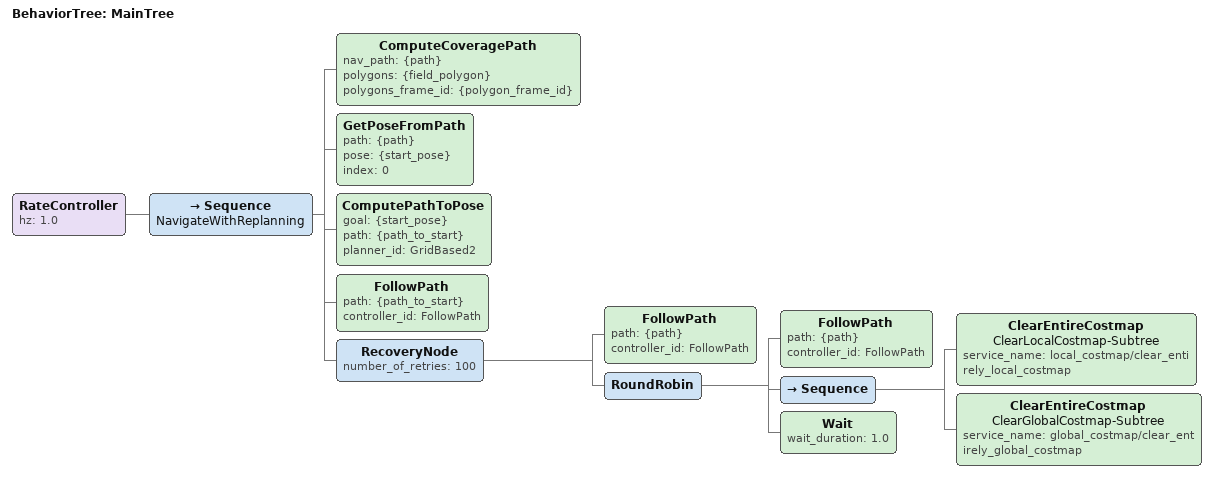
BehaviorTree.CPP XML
<root main_tree_to_execute="MainTree">
  <BehaviorTree ID="MainTree">
    <RateController hz="1.0"> <!-- once, for demo -->
      <Sequence name="NavigateWithReplanning">
        <ComputeCoveragePath nav_path="{path}" polygons="{field_polygon}" polygons_frame_id="{polygon_frame_id}"/>
        <!--ComputeCoveragePath nav_path="{path}" file_field="{field_filepath}"/-->

        <GetPoseFromPath path="{path}" pose="{start_pose}" index="0" />
        <ComputePathToPose goal="{start_pose}" path="{path_to_start}" planner_id="GridBased2"/>
        <FollowPath path="{path_to_start}" controller_id="FollowPath"/>

        <RecoveryNode number_of_retries="100">
          <FollowPath path="{path}" controller_id="FollowPath"/>
          <RoundRobin>
            <!--BackUp backup_dist="0.25" backup_speed="0.05"/-->
            <FollowPath path="{path}" controller_id="FollowPath"/>
            <Sequence>
              <ClearEntireCostmap name="ClearLocalCostmap-Subtree" service_name="local_costmap/clear_entirely_local_costmap"/>
              <ClearEntireCostmap name="ClearGlobalCostmap-Subtree" service_name="global_costmap/clear_entirely_global_costmap"/>
            </Sequence>
            <Wait wait_duration="1.0"/>
          </RoundRobin>
        </RecoveryNode>
      </Sequence>
    </RateController>
  </BehaviorTree>
</root>
